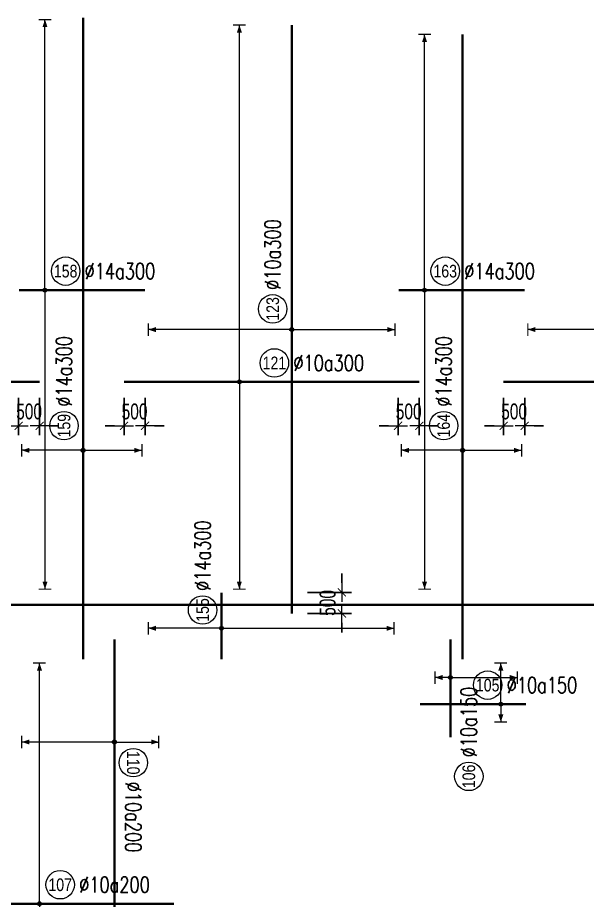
# Model space of a CAD drawing. Header units: millimetres. Extents: x -179076 to 493302, y -18667 to 80932.
# Drawn here: x 62178 to 75686, y 58000 to 78919 of the extents above; entities that cross this region are included whole.
import ezdxf
from ezdxf.enums import TextEntityAlignment as Align

# ---------------------------------------------------------------- set-up
doc = ezdxf.new("R2010")
doc.units = ezdxf.units.MM
doc.layers.get('0').update_dxf_attribs({"lineweight": 20})
doc.layers.get('Defpoints').update_dxf_attribs({"color": 151, "lineweight": 9})
for name, color, linetype, lineweight in [('NDC_S_DIM', 1, 'Continuous', 15), ('NDC_S_REBAR', 4, 'Continuous', 35), ('NDC_S_VN TEXT', 7, 'Continuous', 20)]:
    doc.layers.add(name, color=color, linetype=linetype, lineweight=lineweight)
doc.styles.add('ARIAL', font='arial.ttf', dxfattribs={"width": 0.8})
doc.styles.add('NDC_DIM', font='', dxfattribs={"width": 0.75})
doc.styles.add('NDC_EN TXT', font='romans.shx', dxfattribs={"width": 0.8})
doc.styles.get('NDC_DIM').set_extended_font_data('Dotum')
doc.dimstyles.new('NDC_dim_150', dxfattribs={"dimscale": 150, "dimtxt": 2.5, "dimasz": 1.5, "dimexe": 1.5, "dimexo": 2.5, "dimgap": 1, "dimtad": 1, "dimdec": 0, "dimzin": 0, "dimdsep": 46, "dimtxsty": 'NDC_DIM', "dimblk": 'DIMMARK', "dimcen": 0.09, "dimdle": 1.2, "dimclrd": 1, "dimclre": 1, "dimclrt": 3, "dimadec": 0, "dimazin": 0, "dimtfac": 1, "dimtdec": 0, "dimtix": 1, "dimtofl": 0, "dimtmove": 0, "dimatfit": 3, "dimfxl": 8, "dimfxlon": 1, "dimtolj": 1, "dimtzin": 0, "dimarcsym": 0})

# ---------------------------------------------------------------- blocks, each defined once
blk = doc.blocks.new('DIMMARK')
at = {"layer": 'NDC_S_DIM', "color": 1}
blk.add_line((-1.5, 0), (1, 0), dxfattribs=at)
at = {"layer": 'NDC_S_DIM', "color": 2, "const_width": 0.1}
blk.add_lwpolyline([(-0.424, -0.424), (0.424, 0.424)], dxfattribs=at)
blk = doc.blocks.new('*D763')
at = {"layer": 'Defpoints', "color": 0, "transparency": 16777216}
for p in [(62200, 70286), (62700, 70286), (62700, 69246)]:
    blk.add_point(p, dxfattribs=at)
at = {"layer": 'NDC_S_DIM', "color": 1, "lineweight": -2, "transparency": 16777216}
for p, q in [((62200, 69911), (62200, 69021)), ((62700, 69911), (62700, 69021)), ((61975, 69246), (61750, 69246)), ((62925, 69246), (63150, 69246))]:
    blk.add_line(p, q, dxfattribs=at)
at = {"layer": 'NDC_S_DIM', "color": 1, "lineweight": -2, "transparency": 16777216, "xscale": 225, "yscale": 225, "zscale": 225}
blk.add_blockref('DIMMARK', (62200, 69246), dxfattribs=at)
at = {"layer": 'NDC_S_DIM', "color": 1, "lineweight": -2, "transparency": 16777216, "xscale": 225, "yscale": 225, "zscale": 225, "rotation": 180}
blk.add_blockref('DIMMARK', (62700, 69246), dxfattribs=at)
at = {"layer": 'NDC_S_DIM', "color": 3, "transparency": 16777216, "insert": (62450, 69584), "char_height": 375, "attachment_point": 5, "style": 'NDC_DIM'}
blk.add_mtext('\\A1;500', dxfattribs=at)
blk = doc.blocks.new('*D764')
at = {"layer": 'Defpoints', "color": 0, "transparency": 16777216}
for p in [(64700, 70286), (65200, 70286), (64700, 69246)]:
    blk.add_point(p, dxfattribs=at)
at = {"layer": 'NDC_S_DIM', "color": 1, "lineweight": -2, "transparency": 16777216}
for p, q in [((64700, 69911), (64700, 69021)), ((65200, 69911), (65200, 69021)), ((64475, 69246), (64250, 69246)), ((65425, 69246), (65650, 69246))]:
    blk.add_line(p, q, dxfattribs=at)
at = {"layer": 'NDC_S_DIM', "color": 1, "lineweight": -2, "transparency": 16777216, "xscale": 225, "yscale": 225, "zscale": 225}
blk.add_blockref('DIMMARK', (64700, 69246), dxfattribs=at)
at = {"layer": 'NDC_S_DIM', "color": 1, "lineweight": -2, "transparency": 16777216, "xscale": 225, "yscale": 225, "zscale": 225, "rotation": 180}
blk.add_blockref('DIMMARK', (65200, 69246), dxfattribs=at)
at = {"layer": 'NDC_S_DIM', "color": 3, "transparency": 16777216, "insert": (64950, 69584), "char_height": 375, "attachment_point": 5, "style": 'NDC_DIM'}
blk.add_mtext('\\A1;500', dxfattribs=at)
blk = doc.blocks.new('*D765')
at = {"layer": 'Defpoints', "color": 0, "transparency": 16777216}
for p in [(71200, 70286), (71700, 70286), (71200, 69246)]:
    blk.add_point(p, dxfattribs=at)
at = {"layer": 'NDC_S_DIM', "color": 1, "lineweight": -2, "transparency": 16777216}
for p, q in [((71200, 69911), (71200, 69021)), ((71700, 69911), (71700, 69021)), ((70975, 69246), (70750, 69246)), ((71925, 69246), (72150, 69246))]:
    blk.add_line(p, q, dxfattribs=at)
at = {"layer": 'NDC_S_DIM', "color": 1, "lineweight": -2, "transparency": 16777216, "xscale": 225, "yscale": 225, "zscale": 225}
blk.add_blockref('DIMMARK', (71200, 69246), dxfattribs=at)
at = {"layer": 'NDC_S_DIM', "color": 1, "lineweight": -2, "transparency": 16777216, "xscale": 225, "yscale": 225, "zscale": 225, "rotation": 180}
blk.add_blockref('DIMMARK', (71700, 69246), dxfattribs=at)
at = {"layer": 'NDC_S_DIM', "color": 3, "transparency": 16777216, "insert": (71450, 69584), "char_height": 375, "attachment_point": 5, "style": 'NDC_DIM'}
blk.add_mtext('\\A1;500', dxfattribs=at)
blk = doc.blocks.new('*D766')
at = {"layer": 'Defpoints', "color": 0, "transparency": 16777216}
for p in [(73700, 70286), (74200, 70286), (74200, 69246)]:
    blk.add_point(p, dxfattribs=at)
at = {"layer": 'NDC_S_DIM', "color": 1, "lineweight": -2, "transparency": 16777216}
for p, q in [((73700, 69911), (73700, 69021)), ((74200, 69911), (74200, 69021)), ((73475, 69246), (73250, 69246)), ((74425, 69246), (74650, 69246))]:
    blk.add_line(p, q, dxfattribs=at)
at = {"layer": 'NDC_S_DIM', "color": 1, "lineweight": -2, "transparency": 16777216, "xscale": 225, "yscale": 225, "zscale": 225}
blk.add_blockref('DIMMARK', (73700, 69246), dxfattribs=at)
at = {"layer": 'NDC_S_DIM', "color": 1, "lineweight": -2, "transparency": 16777216, "xscale": 225, "yscale": 225, "zscale": 225, "rotation": 180}
blk.add_blockref('DIMMARK', (74200, 69246), dxfattribs=at)
at = {"layer": 'NDC_S_DIM', "color": 3, "transparency": 16777216, "insert": (73950, 69584), "char_height": 375, "attachment_point": 5, "style": 'NDC_DIM'}
blk.add_mtext('\\A1;500', dxfattribs=at)
blk = doc.blocks.new('*D781')
at = {"layer": 'Defpoints', "color": 0, "transparency": 16777216}
for p in [(68675, 65299), (69866, 65299), (68675, 64799)]:
    blk.add_point(p, dxfattribs=at)
at = {"layer": 'NDC_S_DIM', "color": 1, "lineweight": -2, "transparency": 16777216}
for p, q in [((69866, 65524), (69866, 65749)), ((69050, 65299), (70091, 65299)), ((69050, 64799), (70091, 64799)), ((69866, 64574), (69866, 64349))]:
    blk.add_line(p, q, dxfattribs=at)
at = {"layer": 'NDC_S_DIM', "color": 1, "lineweight": -2, "transparency": 16777216, "xscale": 225, "yscale": 225, "zscale": 225}
for p, rotation in [((69866, 65299), 270), ((69866, 64799), 90)]:
    blk.add_blockref('DIMMARK', p, dxfattribs=dict(at, rotation=rotation))
at = {"layer": 'NDC_S_DIM', "color": 3, "transparency": 16777216, "insert": (69529, 65049), "char_height": 375, "attachment_point": 5, "rotation": 90, "style": 'NDC_DIM'}
blk.add_mtext('\\A1;500', dxfattribs=at)
blk = doc.blocks.new('*U751')
at = {"layer": 'NDC_S_REBAR'}
blk.add_line((0, 0), (281, 0), dxfattribs=at)
at = {"layer": 'NDC_S_VN TEXT', "color": 3, "style": 'NDC_EN TXT', "width": 0.75}
blk.add_attdef('DKT', (38.24, 1.75), '', height=2.5, dxfattribs=at)
at = {"layer": 'NDC_S_VN TEXT', "style": 'ARIAL', "width": 0.8}
blk.add_attdef('KHT', text='', height=2, dxfattribs=at).set_placement((35.24, 3), align=Align.MIDDLE_CENTER)
blk = doc.blocks.new('*U753')
h = blk.add_hatch(color=6)
edge = h.paths.add_edge_path()
edge.add_arc((-7.93, 0), 0.3, 0, 360)
at = {"layer": 'NDC_S_DIM', "color": 8}
for q in [(-7.93, 57.45), (-7.93, -32.75)]:
    blk.add_line((-7.93, 0), q, dxfattribs=at)
for points in [[(-8.93, 57.45, 0.2, 0.2, 0), (-6.93, 57.45, 0, 0, 0)], [(-8.93, -32.75, 0.2, 0.2, 0), (-6.93, -32.75, 0, 0, 0)]]:
    blk.add_lwpolyline(points, format="xyseb", dxfattribs=at)
at = {"layer": 'NDC_S_DIM'}
blk.add_circle((-2.39, 3), 2.25, dxfattribs=at)
at = {"layer": 'NDC_S_DIM', "color": 6}
blk.add_circle((-7.93, 0), 0.3, dxfattribs=at)
at = {"layer": 'NDC_S_DIM', "color": 8}
for points in [[(-8.33, 56.25), (-7.93, 57.45), (-7.53, 56.25)], [(-8.33, -31.55), (-7.93, -32.75), (-7.53, -31.55)]]:
    blk.add_solid(points, dxfattribs=at)
at = {"layer": 'NDC_S_REBAR'}
for p, q in [((0, 0), (-26.16, 0)), ((-26.16, 0), (-26.16, 0)), ((0, 0), (20.5, 0)), ((20.5, 0), (20.5, 0)), ((20.5, 0), (20.5, 0)), ((-26.16, 0), (-26.16, 0))]:
    blk.add_line(p, q, dxfattribs=at)
at = {"layer": 'NDC_S_VN TEXT', "color": 3, "style": 'NDC_EN TXT', "width": 0.75}
blk.add_attdef('DKT', (0.61, 1.75), '', height=2.5, dxfattribs=at)
at = {"layer": 'NDC_S_VN TEXT', "style": 'ARIAL', "width": 0.8}
blk.add_attdef('KHT', text='', height=2, dxfattribs=at).set_placement((-2.39, 3), align=Align.MIDDLE_CENTER)
blk = doc.blocks.new('*U754')
h = blk.add_hatch(color=6)
edge = h.paths.add_edge_path()
edge.add_arc((-7.93, 0), 0.3, 0, 360)
at = {"layer": 'NDC_S_DIM', "color": 8}
for q in [(-7.93, 56.37), (-7.93, -32.75)]:
    blk.add_line((-7.93, 0), q, dxfattribs=at)
for points in [[(-8.93, 56.37, 0.2, 0.2, 0), (-6.93, 56.37, 0, 0, 0)], [(-8.93, -32.75, 0.2, 0.2, 0), (-6.93, -32.75, 0, 0, 0)]]:
    blk.add_lwpolyline(points, format="xyseb", dxfattribs=at)
at = {"layer": 'NDC_S_DIM'}
blk.add_circle((-2.39, 3), 2.25, dxfattribs=at)
at = {"layer": 'NDC_S_DIM', "color": 6}
blk.add_circle((-7.93, 0), 0.3, dxfattribs=at)
at = {"layer": 'NDC_S_DIM', "color": 8}
for points in [[(-8.33, 55.17), (-7.93, 56.37), (-7.53, 55.17)], [(-8.33, -31.55), (-7.93, -32.75), (-7.53, -31.55)]]:
    blk.add_solid(points, dxfattribs=at)
at = {"layer": 'NDC_S_REBAR'}
for p, q in [((0, 0), (-26.16, 0)), ((-26.16, 0), (-26.16, 0)), ((0, 0), (20.5, 0)), ((20.5, 0), (20.5, 0)), ((20.5, 0), (20.5, 0)), ((-26.16, 0), (-26.16, 0))]:
    blk.add_line(p, q, dxfattribs=at)
at = {"layer": 'NDC_S_VN TEXT', "color": 3, "style": 'NDC_EN TXT', "width": 0.75}
blk.add_attdef('DKT', (0.61, 1.75), '', height=2.5, dxfattribs=at)
at = {"layer": 'NDC_S_VN TEXT', "style": 'ARIAL', "width": 0.8}
blk.add_attdef('KHT', text='', height=2, dxfattribs=at).set_placement((-2.39, 3), align=Align.MIDDLE_CENTER)
blk = doc.blocks.new('*U755')
h = blk.add_hatch(color=6)
edge = h.paths.add_edge_path()
edge.add_arc((-3.55, 0), 0.3, 0, 360)
at = {"layer": 'NDC_S_DIM', "color": 8}
for q in [(-3.55, 52.31), (-3.55, -32.75)]:
    blk.add_line((-3.55, 0), q, dxfattribs=at)
for points in [[(-4.55, 52.31, 0.2, 0.2, 0), (-2.55, 52.31, 0, 0, 0)], [(-4.55, -32.75, 0.2, 0.2, 0), (-2.55, -32.75, 0, 0, 0)]]:
    blk.add_lwpolyline(points, format="xyseb", dxfattribs=at)
at = {"layer": 'NDC_S_DIM'}
blk.add_circle((0.04, 3), 2.25, dxfattribs=at)
at = {"layer": 'NDC_S_DIM', "color": 6}
blk.add_circle((-3.55, 0), 0.3, dxfattribs=at)
at = {"layer": 'NDC_S_DIM', "color": 8}
for points in [[(-3.95, 51.11), (-3.55, 52.31), (-3.15, 51.11)], [(-3.95, -31.55), (-3.55, -32.75), (-3.15, -31.55)]]:
    blk.add_solid(points, dxfattribs=at)
at = {"layer": 'NDC_S_REBAR'}
for p, q in [((0, 0), (-26.16, 0)), ((-26.16, 0), (-26.16, 0)), ((0, 0), (68.57, 0)), ((68.57, 0), (68.57, 0)), ((68.57, 0), (68.57, 0)), ((-26.16, 0), (-26.16, 0))]:
    blk.add_line(p, q, dxfattribs=at)
at = {"layer": 'NDC_S_VN TEXT', "color": 3, "style": 'NDC_EN TXT', "width": 0.75}
blk.add_attdef('DKT', (3.04, 1.75), '', height=2.5, dxfattribs=at)
at = {"layer": 'NDC_S_VN TEXT', "style": 'ARIAL', "width": 0.8}
blk.add_attdef('KHT', text='', height=2, dxfattribs=at).set_placement((0.04, 3), align=Align.MIDDLE_CENTER)
blk = doc.blocks.new('*U741')
h = blk.add_hatch(color=6)
edge = h.paths.add_edge_path()
edge.add_arc((-5.66, 0), 0.3, 0, 360)
at = {"layer": 'NDC_S_DIM', "color": 8}
for q in [(-5.66, 42.75), (-5.66, -47.25)]:
    blk.add_line((-5.66, 0), q, dxfattribs=at)
for points in [[(-6.66, 42.75, 0.2, 0.2, 0), (-4.66, 42.75, 0, 0, 0)], [(-6.66, -47.25, 0.2, 0.2, 0), (-4.66, -47.25, 0, 0, 0)]]:
    blk.add_lwpolyline(points, format="xyseb", dxfattribs=at)
at = {"layer": 'NDC_S_DIM'}
blk.add_circle((-2.39, 3), 2.25, dxfattribs=at)
at = {"layer": 'NDC_S_DIM', "color": 6}
blk.add_circle((-5.66, 0), 0.3, dxfattribs=at)
at = {"layer": 'NDC_S_DIM', "color": 8}
for points in [[(-6.06, 41.55), (-5.66, 42.75), (-5.26, 41.55)], [(-6.06, -46.05), (-5.66, -47.25), (-5.26, -46.05)]]:
    blk.add_solid(points, dxfattribs=at)
at = {"layer": 'NDC_S_REBAR'}
for p, q in [((0, 0), (-9.73, 0)), ((-9.73, 0), (-9.73, 0)), ((0, 0), (10.15, 0)), ((10.15, 0), (10.15, 0)), ((10.15, 0), (10.15, 0)), ((-9.73, 0), (-9.73, 0))]:
    blk.add_line(p, q, dxfattribs=at)
at = {"layer": 'NDC_S_VN TEXT', "color": 3, "style": 'NDC_EN TXT', "width": 0.75}
blk.add_attdef('DKT', (0.61, 1.75), '', height=2.5, dxfattribs=at)
at = {"layer": 'NDC_S_VN TEXT', "style": 'ARIAL', "width": 0.8}
blk.add_attdef('KHT', text='', height=2, dxfattribs=at).set_placement((-2.39, 3), align=Align.MIDDLE_CENTER)
blk = doc.blocks.new('*U742')
h = blk.add_hatch(color=6)
edge = h.paths.add_edge_path()
edge.add_arc((-5.66, 0), 0.3, 0, 360)
at = {"layer": 'NDC_S_DIM', "color": 8}
for q in [(-5.66, 40.4), (-5.66, -47.25)]:
    blk.add_line((-5.66, 0), q, dxfattribs=at)
for points in [[(-6.66, 40.4, 0.2, 0.2, 0), (-4.66, 40.4, 0, 0, 0)], [(-6.66, -47.25, 0.2, 0.2, 0), (-4.66, -47.25, 0, 0, 0)]]:
    blk.add_lwpolyline(points, format="xyseb", dxfattribs=at)
at = {"layer": 'NDC_S_DIM'}
blk.add_circle((-2.39, 3), 2.25, dxfattribs=at)
at = {"layer": 'NDC_S_DIM', "color": 6}
blk.add_circle((-5.66, 0), 0.3, dxfattribs=at)
at = {"layer": 'NDC_S_DIM', "color": 8}
for points in [[(-6.06, 39.2), (-5.66, 40.4), (-5.26, 39.2)], [(-6.06, -46.05), (-5.66, -47.25), (-5.26, -46.05)]]:
    blk.add_solid(points, dxfattribs=at)
at = {"layer": 'NDC_S_REBAR'}
for p, q in [((0, 0), (-9.73, 0)), ((-9.73, 0), (-9.73, 0)), ((0, 0), (10.15, 0)), ((10.15, 0), (10.15, 0)), ((10.15, 0), (10.15, 0)), ((-9.73, 0), (-9.73, 0))]:
    blk.add_line(p, q, dxfattribs=at)
at = {"layer": 'NDC_S_VN TEXT', "color": 3, "style": 'NDC_EN TXT', "width": 0.75}
blk.add_attdef('DKT', (0.61, 1.75), '', height=2.5, dxfattribs=at)
at = {"layer": 'NDC_S_VN TEXT', "style": 'ARIAL', "width": 0.8}
blk.add_attdef('KHT', text='', height=2, dxfattribs=at).set_placement((-2.39, 3), align=Align.MIDDLE_CENTER)
blk = doc.blocks.new('*U733')
h = blk.add_hatch(color=6)
edge = h.paths.add_edge_path()
edge.add_arc((-5.66, 0), 0.3, 0, 360)
at = {"layer": 'NDC_S_DIM', "color": 8}
for q in [(-5.66, 22.67), (-5.66, -16.33)]:
    blk.add_line((-5.66, 0), q, dxfattribs=at)
for points in [[(-6.66, 22.67, 0.2, 0.2, 0), (-4.66, 22.67, 0, 0, 0)], [(-6.66, -16.33, 0.2, 0.2, 0), (-4.66, -16.33, 0, 0, 0)]]:
    blk.add_lwpolyline(points, format="xyseb", dxfattribs=at)
at = {"layer": 'NDC_S_DIM'}
blk.add_circle((-2.39, 3), 2.25, dxfattribs=at)
at = {"layer": 'NDC_S_DIM', "color": 6}
blk.add_circle((-5.66, 0), 0.3, dxfattribs=at)
at = {"layer": 'NDC_S_DIM', "color": 8}
for points in [[(-6.06, 21.47), (-5.66, 22.67), (-5.26, 21.47)], [(-6.06, -15.13), (-5.66, -16.33), (-5.26, -15.13)]]:
    blk.add_solid(points, dxfattribs=at)
at = {"layer": 'NDC_S_REBAR'}
for p, q in [((0, 0), (-50.5, 0)), ((-50.5, 0), (-50.5, 0)), ((0, 0), (42.46, 0)), ((42.46, 0), (42.46, 0)), ((42.46, 0), (42.46, 0)), ((-50.5, 0), (-50.5, 0))]:
    blk.add_line(p, q, dxfattribs=at)
at = {"layer": 'NDC_S_VN TEXT', "color": 3, "style": 'NDC_EN TXT', "width": 0.75}
blk.add_attdef('DKT', (0.61, 1.75), '', height=2.5, dxfattribs=at)
at = {"layer": 'NDC_S_VN TEXT', "style": 'ARIAL', "width": 0.8}
blk.add_attdef('KHT', text='', height=2, dxfattribs=at).set_placement((-2.39, 3), align=Align.MIDDLE_CENTER)
blk = doc.blocks.new('*U734')
h = blk.add_hatch(color=6)
edge = h.paths.add_edge_path()
edge.add_arc((-5.66, 0), 0.3, 0, 360)
at = {"layer": 'NDC_S_DIM', "color": 8}
for q in [(-5.66, 42.1), (-5.66, -47.52)]:
    blk.add_line((-5.66, 0), q, dxfattribs=at)
for points in [[(-6.66, 42.1, 0.2, 0.2, 0), (-4.66, 42.1, 0, 0, 0)], [(-6.66, -47.52, 0.2, 0.2, 0), (-4.66, -47.52, 0, 0, 0)]]:
    blk.add_lwpolyline(points, format="xyseb", dxfattribs=at)
at = {"layer": 'NDC_S_DIM'}
blk.add_circle((-2.39, 3), 2.25, dxfattribs=at)
at = {"layer": 'NDC_S_DIM', "color": 6}
blk.add_circle((-5.66, 0), 0.3, dxfattribs=at)
at = {"layer": 'NDC_S_DIM', "color": 8}
for points in [[(-6.06, 40.9), (-5.66, 42.1), (-5.26, 40.9)], [(-6.06, -46.32), (-5.66, -47.52), (-5.26, -46.32)]]:
    blk.add_solid(points, dxfattribs=at)
at = {"layer": 'NDC_S_REBAR'}
for p, q in [((0, 0), (-50.5, 0)), ((-50.5, 0), (-50.5, 0)), ((0, 0), (36.54, 0)), ((36.54, 0), (36.54, 0)), ((36.54, 0), (36.54, 0)), ((-50.5, 0), (-50.5, 0))]:
    blk.add_line(p, q, dxfattribs=at)
at = {"layer": 'NDC_S_VN TEXT', "color": 3, "style": 'NDC_EN TXT', "width": 0.75}
blk.add_attdef('DKT', (0.61, 1.75), '', height=2.5, dxfattribs=at)
at = {"layer": 'NDC_S_VN TEXT', "style": 'ARIAL', "width": 0.8}
blk.add_attdef('KHT', text='', height=2, dxfattribs=at).set_placement((-2.39, 3), align=Align.MIDDLE_CENTER)
blk = doc.blocks.new('*U709')
h = blk.add_hatch(color=6)
edge = h.paths.add_edge_path()
edge.add_arc((-26.39, 0), 0.3, 0, 360)
at = {"layer": 'NDC_S_DIM', "color": 8}
for q in [(-26.39, 9.68), (-26.39, -9.32)]:
    blk.add_line((-26.39, 0), q, dxfattribs=at)
for points in [[(-27.39, 9.68, 0.2, 0.2, 0), (-25.39, 9.68, 0, 0, 0)], [(-27.39, -9.32, 0.2, 0.2, 0), (-25.39, -9.32, 0, 0, 0)]]:
    blk.add_lwpolyline(points, format="xyseb", dxfattribs=at)
at = {"layer": 'NDC_S_DIM'}
blk.add_circle((-22.5, 3), 2.25, dxfattribs=at)
at = {"layer": 'NDC_S_DIM', "color": 6}
blk.add_circle((-26.39, 0), 0.3, dxfattribs=at)
at = {"layer": 'NDC_S_DIM', "color": 8}
for points in [[(-26.79, 8.48), (-26.39, 9.68), (-25.99, 8.48)], [(-26.79, -8.12), (-26.39, -9.32), (-25.99, -8.12)]]:
    blk.add_solid(points, dxfattribs=at)
at = {"layer": 'NDC_S_REBAR'}
for p, q in [((0, 0), (-59.39, 0)), ((-59.39, 0), (-59.39, 0)), ((0, 0), (41.92, 0)), ((41.92, 0), (41.92, 0)), ((41.92, 0), (41.92, 0)), ((-59.39, 0), (-59.39, 0))]:
    blk.add_line(p, q, dxfattribs=at)
at = {"layer": 'NDC_S_VN TEXT', "color": 3, "style": 'NDC_EN TXT', "width": 0.75}
blk.add_attdef('DKT', (-19.5, 1.75), '', height=2.5, dxfattribs=at)
at = {"layer": 'NDC_S_VN TEXT', "style": 'ARIAL', "width": 0.8}
blk.add_attdef('KHT', text='', height=2, dxfattribs=at).set_placement((-22.5, 3), align=Align.MIDDLE_CENTER)
blk = doc.blocks.new('*U718')
h = blk.add_hatch(color=6)
edge = h.paths.add_edge_path()
edge.add_arc((-26.39, 0), 0.3, 0, 360)
at = {"layer": 'NDC_S_DIM', "color": 8}
for q in [(-26.39, 9.68), (-26.39, -9.32)]:
    blk.add_line((-26.39, 0), q, dxfattribs=at)
for points in [[(-27.39, 9.68, 0.2, 0.2, 0), (-25.39, 9.68, 0, 0, 0)], [(-27.39, -9.32, 0.2, 0.2, 0), (-25.39, -9.32, 0, 0, 0)]]:
    blk.add_lwpolyline(points, format="xyseb", dxfattribs=at)
at = {"layer": 'NDC_S_DIM'}
blk.add_circle((-22.5, 3), 2.25, dxfattribs=at)
at = {"layer": 'NDC_S_DIM', "color": 6}
blk.add_circle((-26.39, 0), 0.3, dxfattribs=at)
at = {"layer": 'NDC_S_DIM', "color": 8}
for points in [[(-26.79, 8.48), (-26.39, 9.68), (-25.99, 8.48)], [(-26.79, -8.12), (-26.39, -9.32), (-25.99, -8.12)]]:
    blk.add_solid(points, dxfattribs=at)
at = {"layer": 'NDC_S_REBAR'}
for p, q in [((0, 0), (-59.39, 0)), ((-59.39, 0), (-59.39, 0)), ((0, 0), (39.3, 0)), ((39.3, 0), (39.3, 0)), ((39.3, 0), (39.3, 0)), ((-59.39, 0), (-59.39, 0))]:
    blk.add_line(p, q, dxfattribs=at)
at = {"layer": 'NDC_S_VN TEXT', "color": 3, "style": 'NDC_EN TXT', "width": 0.75}
blk.add_attdef('DKT', (-19.5, 1.75), '', height=2.5, dxfattribs=at)
at = {"layer": 'NDC_S_VN TEXT', "style": 'ARIAL', "width": 0.8}
blk.add_attdef('KHT', text='', height=2, dxfattribs=at).set_placement((-22.5, 3), align=Align.MIDDLE_CENTER)
blk = doc.blocks.new('*U693')
h = blk.add_hatch(color=6)
edge = h.paths.add_edge_path()
edge.add_arc((-1.02, 0), 0.3, 0, 360)
at = {"layer": 'NDC_S_DIM', "color": 8}
for q in [(-1.02, 11.58), (-1.02, -27.27)]:
    blk.add_line((-1.02, 0), q, dxfattribs=at)
for points in [[(-2.02, 11.58, 0.2, 0.2, 0), (-0.02, 11.58, 0, 0, 0)], [(-2.02, -27.27, 0.2, 0.2, 0), (-0.02, -27.27, 0, 0, 0)]]:
    blk.add_lwpolyline(points, format="xyseb", dxfattribs=at)
at = {"layer": 'NDC_S_DIM'}
blk.add_circle((1.87, 3), 2.25, dxfattribs=at)
at = {"layer": 'NDC_S_DIM', "color": 6}
blk.add_circle((-1.02, 0), 0.3, dxfattribs=at)
at = {"layer": 'NDC_S_DIM', "color": 8}
for points in [[(-1.42, 10.38), (-1.02, 11.58), (-0.62, 10.38)], [(-1.42, -26.07), (-1.02, -27.27), (-0.62, -26.07)]]:
    blk.add_solid(points, dxfattribs=at)
at = {"layer": 'NDC_S_REBAR'}
for p, q in [((0, 0), (-5.9, 0)), ((-5.9, 0), (-5.9, 0)), ((0, 0), (4.56, 0)), ((4.56, 0), (4.56, 0)), ((4.56, 0), (4.56, 0)), ((-5.9, 0), (-5.9, 0))]:
    blk.add_line(p, q, dxfattribs=at)
at = {"layer": 'NDC_S_VN TEXT', "color": 3, "style": 'NDC_EN TXT', "width": 0.75}
blk.add_attdef('DKT', (4.87, 1.75), '', height=2.5, dxfattribs=at)
at = {"layer": 'NDC_S_VN TEXT', "style": 'ARIAL', "width": 0.8}
blk.add_attdef('KHT', text='', height=2, dxfattribs=at).set_placement((1.87, 3), align=Align.MIDDLE_CENTER)
blk = doc.blocks.new('*U689')
h = blk.add_hatch(color=6)
edge = h.paths.add_edge_path()
edge.add_arc((-5.66, 0), 0.3, 0, 360)
at = {"layer": 'NDC_S_DIM', "color": 8}
for q in [(-5.66, 38.03), (-5.66, -36.97)]:
    blk.add_line((-5.66, 0), q, dxfattribs=at)
for points in [[(-6.66, 38.03, 0.2, 0.2, 0), (-4.66, 38.03, 0, 0, 0)], [(-6.66, -36.97, 0.2, 0.2, 0), (-4.66, -36.97, 0, 0, 0)]]:
    blk.add_lwpolyline(points, format="xyseb", dxfattribs=at)
at = {"layer": 'NDC_S_DIM'}
blk.add_circle((-2.39, 3), 2.25, dxfattribs=at)
at = {"layer": 'NDC_S_DIM', "color": 6}
blk.add_circle((-5.66, 0), 0.3, dxfattribs=at)
at = {"layer": 'NDC_S_DIM', "color": 8}
for points in [[(-6.06, 36.83), (-5.66, 38.03), (-5.26, 36.83)], [(-6.06, -35.77), (-5.66, -36.97), (-5.26, -35.77)]]:
    blk.add_solid(points, dxfattribs=at)
at = {"layer": 'NDC_S_REBAR'}
for p, q in [((0, 0), (-10.83, 0)), ((-10.83, 0), (-10.83, 0)), ((0, 0), (15.57, 0)), ((15.57, 0), (15.57, 0)), ((15.57, 0), (15.57, 0)), ((-10.83, 0), (-10.83, 0))]:
    blk.add_line(p, q, dxfattribs=at)
at = {"layer": 'NDC_S_VN TEXT', "color": 3, "style": 'NDC_EN TXT', "width": 0.75}
blk.add_attdef('DKT', (0.61, 1.75), '', height=2.5, dxfattribs=at)
at = {"layer": 'NDC_S_VN TEXT', "style": 'ARIAL', "width": 0.8}
blk.add_attdef('KHT', text='', height=2, dxfattribs=at).set_placement((-2.39, 3), align=Align.MIDDLE_CENTER)
blk = doc.blocks.new('*U691')
h = blk.add_hatch(color=6)
edge = h.paths.add_edge_path()
edge.add_arc((-5.66, 0), 0.3, 0, 360)
at = {"layer": 'NDC_S_DIM', "color": 8}
for q in [(-5.66, 7.02), (-5.66, -14.65)]:
    blk.add_line((-5.66, 0), q, dxfattribs=at)
for points in [[(-6.66, 7.02, 0.2, 0.2, 0), (-4.66, 7.02, 0, 0, 0)], [(-6.66, -14.65, 0.2, 0.2, 0), (-4.66, -14.65, 0, 0, 0)]]:
    blk.add_lwpolyline(points, format="xyseb", dxfattribs=at)
at = {"layer": 'NDC_S_DIM'}
blk.add_circle((-2.39, 3), 2.25, dxfattribs=at)
at = {"layer": 'NDC_S_DIM', "color": 6}
blk.add_circle((-5.66, 0), 0.3, dxfattribs=at)
at = {"layer": 'NDC_S_DIM', "color": 8}
for points in [[(-6.06, 5.82), (-5.66, 7.02), (-5.26, 5.82)], [(-6.06, -13.45), (-5.66, -14.65), (-5.26, -13.45)]]:
    blk.add_solid(points, dxfattribs=at)
at = {"layer": 'NDC_S_REBAR'}
for p, q in [((0, 0), (-21.84, 0)), ((-21.84, 0), (-21.84, 0)), ((0, 0), (60.56, 0)), ((60.56, 0), (60.56, 0)), ((60.56, 0), (60.56, 0)), ((-21.84, 0), (-21.84, 0))]:
    blk.add_line(p, q, dxfattribs=at)
at = {"layer": 'NDC_S_VN TEXT', "color": 3, "style": 'NDC_EN TXT', "width": 0.75}
blk.add_attdef('DKT', (0.61, 1.75), '', height=2.5, dxfattribs=at)
at = {"layer": 'NDC_S_VN TEXT', "style": 'ARIAL', "width": 0.8}
blk.add_attdef('KHT', text='', height=2, dxfattribs=at).set_placement((-2.39, 3), align=Align.MIDDLE_CENTER)
blk = doc.blocks.new('*U749')
h = blk.add_hatch(color=6)
edge = h.paths.add_edge_path()
edge.add_arc((4.08, 0), 0.3, 0, 360)
at = {"layer": 'NDC_S_DIM', "color": 8}
for q in [(4.08, 6.5), (4.08, -2.84)]:
    blk.add_line((4.08, 0), q, dxfattribs=at)
for points in [[(3.08, 6.5, 0.2, 0.2, 0), (5.08, 6.5, 0, 0, 0)], [(3.08, -2.84, 0.2, 0.2, 0), (5.08, -2.84, 0, 0, 0)]]:
    blk.add_lwpolyline(points, format="xyseb", dxfattribs=at)
at = {"layer": 'NDC_S_DIM'}
blk.add_circle((2, 3), 2.25, dxfattribs=at)
at = {"layer": 'NDC_S_DIM', "color": 6}
blk.add_circle((4.08, 0), 0.3, dxfattribs=at)
at = {"layer": 'NDC_S_DIM', "color": 8}
for points in [[(3.68, 5.3), (4.08, 6.5), (4.48, 5.3)], [(3.68, -1.64), (4.08, -2.84), (4.48, -1.64)]]:
    blk.add_solid(points, dxfattribs=at)
at = {"layer": 'NDC_S_REBAR'}
for p, q in [((0, 0), (-8.68, 0)), ((-8.68, 0), (-8.68, 0)), ((0, 0), (8.05, 0)), ((8.05, 0), (8.05, 0)), ((8.05, 0), (8.05, 0)), ((-8.68, 0), (-8.68, 0))]:
    blk.add_line(p, q, dxfattribs=at)
at = {"layer": 'NDC_S_VN TEXT', "color": 3, "style": 'NDC_EN TXT', "width": 0.75}
blk.add_attdef('DKT', (5, 1.75), '', height=2.5, dxfattribs=at)
at = {"layer": 'NDC_S_VN TEXT', "style": 'ARIAL', "width": 0.8}
blk.add_attdef('KHT', text='', height=2, dxfattribs=at).set_placement((2, 3), align=Align.MIDDLE_CENTER)
blk = doc.blocks.new('*U750')
h = blk.add_hatch(color=6)
edge = h.paths.add_edge_path()
edge.add_arc((1.43, 0), 0.3, 0, 360)
at = {"layer": 'NDC_S_DIM', "color": 8}
for q in [(1.43, 2.42), (1.43, -10.58)]:
    blk.add_line((1.43, 0), q, dxfattribs=at)
for points in [[(0.43, 2.42, 0.2, 0.2, 0), (2.43, 2.42, 0, 0, 0)], [(0.43, -10.58, 0.2, 0.2, 0), (2.43, -10.58, 0, 0, 0)]]:
    blk.add_lwpolyline(points, format="xyseb", dxfattribs=at)
at = {"layer": 'NDC_S_DIM', "color": 6}
blk.add_circle((1.43, 0), 0.3, dxfattribs=at)
at = {"layer": 'NDC_S_DIM'}
blk.add_circle((-14.19, -2.92), 2.25, dxfattribs=at)
at = {"layer": 'NDC_S_DIM', "color": 8}
for points in [[(1.03, 1.22), (1.43, 2.42), (1.83, 1.22)], [(1.03, -9.38), (1.43, -10.58), (1.83, -9.38)]]:
    blk.add_solid(points, dxfattribs=at)
at = {"layer": 'NDC_S_REBAR'}
for p, q in [((0, 0), (-7.97, 0)), ((-7.97, 0), (-7.97, 0)), ((0, 0), (7.43, 0)), ((7.43, 0), (7.43, 0)), ((7.43, 0), (7.43, 0)), ((-7.97, 0), (-7.97, 0))]:
    blk.add_line(p, q, dxfattribs=at)
at = {"layer": 'NDC_S_VN TEXT', "style": 'ARIAL', "width": 0.8}
blk.add_attdef('KHT', text='', height=2, dxfattribs=at).set_placement((-14.19, -2.92), align=Align.MIDDLE_CENTER)
at = {"layer": 'NDC_S_VN TEXT', "color": 3, "style": 'NDC_EN TXT', "width": 0.75}
blk.add_attdef('DKT', (-11.19, -4.17), '', height=2.5, dxfattribs=at)

msp = doc.modelspace()

# ---------------------------------------------------------------- block references
at = {"xscale": 150, "yscale": 150, "zscale": 150}
for name, p, values in [('*U753', (59625.1, 70286.3), {'KHT': '117', 'DKT': '%%C10a300'}), ('*U741', (63674.9, 72461.4), {'KHT': '158', 'DKT': '%%c14a300'}), ('*U754', (68625.1, 70286.3), {'KHT': '121', 'DKT': '%%C10a300'}), ('*U742', (72674.9, 72461.4), {'KHT': '163', 'DKT': '%%c14a300'}), ('*U755', (77625.1, 70286.3), {'KHT': '124', 'DKT': '%%C10a300'}), ('*U689', (63545.2, 57919.7), {'KHT': '107', 'DKT': '%%C10a200'}), ('*U749', (73022.3, 62650.4), {'KHT': '105', 'DKT': '%%C10a150'})]:
    msp.add_blockref(name, p, dxfattribs=at).add_auto_attribs(values)
for name, p, rotation, values in [('*U709', (63728.2, 72623.2), 90, {'KHT': '159', 'DKT': '%%c14a300'}), ('*U733', (68675.8, 72374.9), 90, {'KHT': '123', 'DKT': '%%C10a300'}), ('*U718', (72728.2, 72623.2), 90, {'KHT': '164', 'DKT': '%%c14a300'}), ('*U734', (80590.6, 72374.9), 90, {'KHT': '125', 'DKT': '%%C10a300'}), ('*U693', (67013.5, 64599.9), 90, {'KHT': '155', 'DKT': '%%c14a300'}), ('*U691', (64471.8, 60903.5), 270, {'KHT': '110', 'DKT': '%%C10a200'}), ('*U750', (72437.7, 63065.8), 90, {'KHT': '106', 'DKT': '%%C10a150'})]:
    msp.add_blockref(name, p, dxfattribs=dict(at, rotation=rotation)).add_auto_attribs(values)
msp.add_blockref('*U751', (46200.6, 65000.3), dxfattribs=at)

# ---------------------------------------------------------------- dimensions: what is measured, and where the dimension line sits
at = {"layer": 'NDC_S_DIM'}
for base, p1, p2, picture, middle in [((62700, 69246.5), (62200, 70286.3), (62700, 70286.3), '*D763', (62450, 69584)), ((64700, 69246.5), (65200, 70286.3), (64700, 70286.3), '*D764', (64950, 69584)), ((71200, 69246.5), (71700, 70286.3), (71200, 70286.3), '*D765', (71450, 69584)), ((74200, 69246.5), (73700, 70286.3), (74200, 70286.3), '*D766', (73950, 69584))]:
    dim = msp.add_linear_dim(base=base, p1=p1, p2=p2, dimstyle='NDC_dim_150', dxfattribs=at)
    dim.commit()
    dim.dimension.update_dxf_attribs({"geometry": picture, "text_midpoint": middle})
dim = msp.add_linear_dim(base=(69866.2, 65299.2), p1=(68675, 64799.2), p2=(68675, 65299.2), angle=90, dimstyle='NDC_dim_150', dxfattribs=at)
dim.commit()
dim.dimension.update_dxf_attribs({"geometry": '*D781', "text_midpoint": (69528.7, 65049.2)})

doc.saveas('drawing.dxf')
